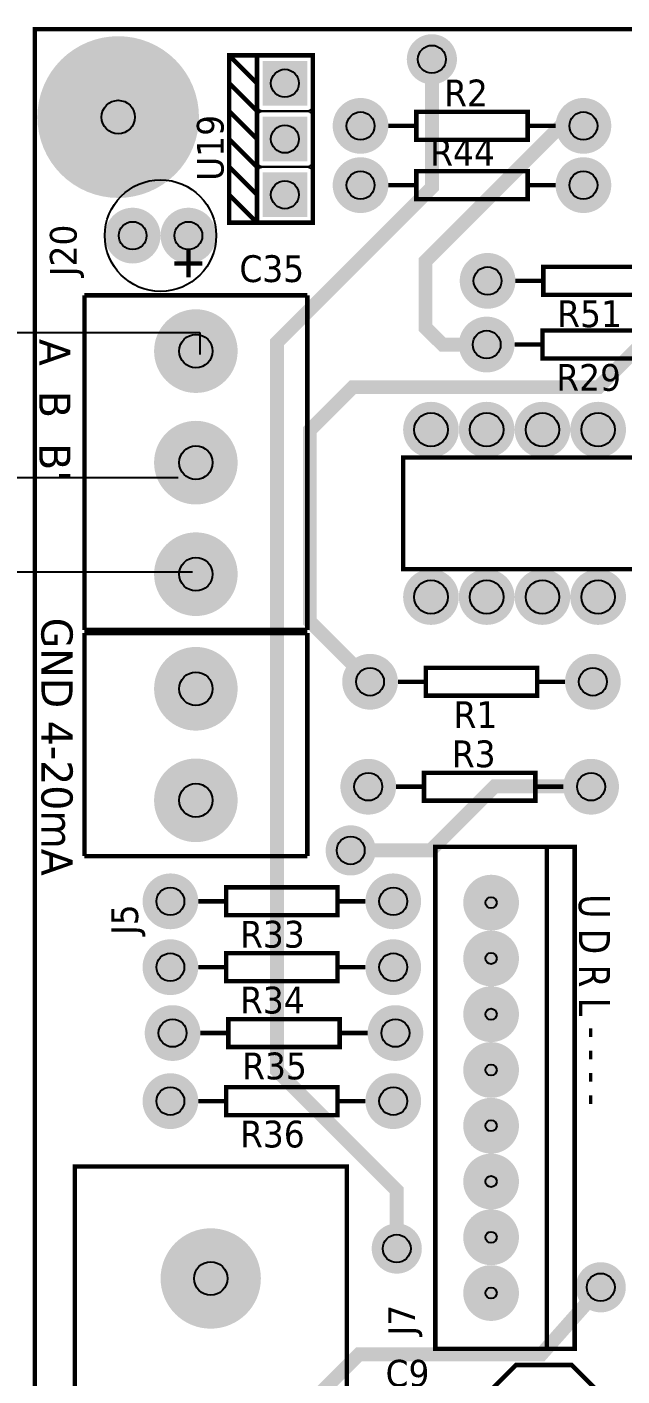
# Model space of a CAD drawing. Header units: millimetres. Extents: x 123.5 to 144.3, y 105.4 to 121.6.
# Drawn here: x 125.512 to 127.114, y 112.322 to 115.95 of the extents above; entities that cross this region are included whole.
import ezdxf

# ---------------------------------------------------------------- set-up
doc = ezdxf.new("R2010")
doc.units = ezdxf.units.MM
doc.layers.add('DESC', color=250, linetype='Continuous')
doc.layers.add('WIRES', color=7, linetype='Continuous')
doc.styles.get("Standard").update_dxf_attribs({"font": 'tahoma.ttf'})

# ---------------------------------------------------------------- blocks, each defined once
blk = doc.blocks.new('EPAD')
at = {"const_width": 0.5}
blk.add_lwpolyline([(-0.25, 0, 1), (0.25, 0, 1)], format="xyb", close=True, dxfattribs=at)
blk = doc.blocks.new('RPAD')
blk.add_trace([(-0.5, -0.5), (-0.5, 0.5), (0.5, -0.5), (0.5, 0.5)])
blk = doc.blocks.new('tarjetaa')
for points, const_width in [([(127.5557, 109.8881), (132.5833, 109.8881), (132.5833, 114.3448), (127.5557, 114.3448), (127.5557, 109.8881)], 0.008), ([(127.5557, 109.8881), (132.5833, 109.8881), (132.5833, 114.3448), (127.5557, 114.3448), (127.5557, 109.8881)], 0.008), ([(127.5557, 109.8881), (132.5833, 109.8881), (132.5833, 114.3448), (127.5557, 114.3448), (127.5557, 109.8881)], 0.008), ([(127.9545, 113.9979), (128.0545, 113.9979), (128.0545, 114.2979), (127.9545, 114.2979), (127.9545, 113.9979), (127.9045, 113.9979), (127.9045, 114.2979), (127.9545, 114.2979)], 0.008), ([(127.9545, 114.2479), (127.9045, 114.2979)], 0.008), ([(127.9545, 113.9979), (128.0545, 113.9979), (128.0545, 114.2979), (127.9545, 114.2979), (127.9545, 113.9979), (127.9045, 113.9979), (127.9045, 114.2979), (127.9545, 114.2979)], 0.008), ([(127.9545, 114.2479), (127.9045, 114.2979)], 0.008), ([(127.9545, 113.9979), (128.0545, 113.9979), (128.0545, 114.2979), (127.9545, 114.2979), (127.9545, 113.9979), (127.9045, 113.9979), (127.9045, 114.2979), (127.9545, 114.2979)], 0.008), ([(127.9545, 114.2479), (127.9045, 114.2979)], 0.008), ([(128.2683, 114.2909), (128.2683, 114.0613), (127.9904, 113.7834), (127.9904, 112.4773), (128.2053, 112.2624), (128.2053, 112.1584)], 0.025), ([(127.9545, 114.1979), (127.9045, 114.2479)], 0.008), ([(127.9545, 114.1979), (127.9045, 114.2479)], 0.008), ([(127.9545, 114.1979), (127.9045, 114.2479)], 0.008), ([(127.9545, 114.1479), (127.9045, 114.1979)], 0.008), ([(127.9545, 114.1479), (127.9045, 114.1979)], 0.008), ([(127.9545, 114.1479), (127.9045, 114.1979)], 0.008), ([(128.2403, 114.1465), (128.4403, 114.1465), (128.4403, 114.1965), (128.2403, 114.1965), (128.2403, 114.1465)], 0.008), ([(128.2403, 114.1465), (128.4403, 114.1465), (128.4403, 114.1965), (128.2403, 114.1965), (128.2403, 114.1465)], 0.008), ([(128.2403, 114.1465), (128.4403, 114.1465), (128.4403, 114.1965), (128.2403, 114.1965), (128.2403, 114.1465)], 0.008), ([(128.3667, 113.7794), (128.2872, 113.7794), (128.2568, 113.8097), (128.2568, 113.9288), (128.4996, 114.1715), (128.5384, 114.1715), (128.5403, 114.1715)], 0.025), ([(128.1903, 114.1715), (128.2403, 114.1715)], 0.008), ([(128.1903, 114.1715), (128.2403, 114.1715)], 0.008), ([(128.1903, 114.1715), (128.2403, 114.1715)], 0.008), ([(128.4403, 114.1715), (128.4903, 114.1715)], 0.008), ([(128.4403, 114.1715), (128.4903, 114.1715)], 0.008), ([(128.4403, 114.1715), (128.4903, 114.1715)], 0.008), ([(127.9545, 114.0979), (127.9045, 114.1479)], 0.008), ([(127.9545, 114.0979), (127.9045, 114.1479)], 0.008), ([(127.9545, 114.0979), (127.9045, 114.1479)], 0.008), ([(127.9545, 114.0479), (127.9045, 114.0979)], 0.008), ([(127.9545, 114.0479), (127.9045, 114.0979)], 0.008), ([(127.9545, 114.0479), (127.9045, 114.0979)], 0.008), ([(128.2403, 114.0402), (128.4403, 114.0402), (128.4403, 114.0902), (128.2403, 114.0902), (128.2403, 114.0402)], 0.008), ([(128.2403, 114.0402), (128.4403, 114.0402), (128.4403, 114.0902), (128.2403, 114.0902), (128.2403, 114.0402)], 0.008), ([(128.2403, 114.0402), (128.4403, 114.0402), (128.4403, 114.0902), (128.2403, 114.0902), (128.2403, 114.0402)], 0.008), ([(128.1903, 114.0652), (128.2403, 114.0652)], 0.008), ([(128.1903, 114.0652), (128.2403, 114.0652)], 0.008), ([(128.1903, 114.0652), (128.2403, 114.0652)], 0.008), ([(128.4403, 114.0652), (128.4903, 114.0652)], 0.008), ([(128.4403, 114.0652), (128.4903, 114.0652)], 0.008), ([(128.4403, 114.0652), (128.4903, 114.0652)], 0.008), ([(127.9545, 113.9979), (127.9045, 114.0479)], 0.008), ([(127.9545, 113.9979), (127.9045, 114.0479)], 0.008), ([(127.9545, 113.9979), (127.9045, 114.0479)], 0.008), ([(128.1573, 113.1747), (128.0493, 113.2827), (128.0493, 113.6257), (128.1266, 113.703), (128.5675, 113.703), (128.6659, 113.8015), (128.6659, 114.0101)], 0.025), ([(127.8313, 113.8997), (127.8313, 113.9497)], 0.008), ([(127.8313, 113.8997), (127.8313, 113.9497)], 0.008), ([(127.8313, 113.8997), (127.8313, 113.9497)], 0.008), ([(127.8563, 113.9247), (127.8063, 113.9247)], 0.008), ([(127.8563, 113.9247), (127.8063, 113.9247)], 0.008), ([(127.8563, 113.9247), (127.8063, 113.9247)], 0.008), ([(128.4683, 113.8686), (128.6683, 113.8686), (128.6683, 113.9186), (128.4683, 113.9186), (128.4683, 113.8686)], 0.008), ([(128.4683, 113.8686), (128.6683, 113.8686), (128.6683, 113.9186), (128.4683, 113.9186), (128.4683, 113.8686)], 0.008), ([(128.4683, 113.8686), (128.6683, 113.8686), (128.6683, 113.9186), (128.4683, 113.9186), (128.4683, 113.8686)], 0.008), ([(128.4683, 113.8936), (128.4183, 113.8936)], 0.008), ([(128.4683, 113.8936), (128.4183, 113.8936)], 0.008), ([(128.4683, 113.8936), (128.4183, 113.8936)], 0.008), ([(127.6447, 113.8676), (128.0447, 113.8676)], 0.008), ([(127.6447, 113.8676), (127.6447, 113.2676)], 0.008), ([(127.6447, 113.8676), (128.0447, 113.8676)], 0.008), ([(127.6447, 113.8676), (127.6447, 113.2676)], 0.008), ([(127.6447, 113.8676), (128.0447, 113.8676)], 0.008), ([(127.6447, 113.8676), (127.6447, 113.2676)], 0.008), ([(128.0447, 113.2676), (128.0447, 113.8676)], 0.008), ([(128.0447, 113.2676), (128.0447, 113.8676)], 0.008), ([(128.0447, 113.2676), (128.0447, 113.8676)], 0.008), ([(128.4667, 113.7544), (128.6667, 113.7544), (128.6667, 113.8044), (128.4667, 113.8044), (128.4667, 113.7544)], 0.008), ([(128.4667, 113.7544), (128.6667, 113.7544), (128.6667, 113.8044), (128.4667, 113.8044), (128.4667, 113.7544)], 0.008), ([(128.4667, 113.7544), (128.6667, 113.7544), (128.6667, 113.8044), (128.4667, 113.8044), (128.4667, 113.7544)], 0.008), ([(128.4667, 113.7794), (128.4167, 113.7794)], 0.008), ([(128.4667, 113.7794), (128.4167, 113.7794)], 0.008), ([(128.4667, 113.7794), (128.4167, 113.7794)], 0.008), ([(128.9167, 113.5767), (128.2167, 113.5767), (128.2167, 113.3767), (128.9167, 113.3767)], 0.008), ([(128.9167, 113.5767), (128.2167, 113.5767), (128.2167, 113.3767), (128.9167, 113.3767)], 0.008), ([(128.9167, 113.5767), (128.2167, 113.5767), (128.2167, 113.3767), (128.9167, 113.3767)], 0.008), ([(127.6447, 113.2676), (128.0447, 113.2676)], 0.008), ([(127.6447, 113.2676), (128.0447, 113.2676)], 0.008), ([(127.6447, 113.2676), (128.0447, 113.2676)], 0.008), ([(127.6447, 113.2621), (128.0447, 113.2621)], 0.008), ([(127.6447, 112.8621), (127.6447, 113.2621)], 0.008), ([(127.6447, 113.2621), (128.0447, 113.2621)], 0.008), ([(127.6447, 112.8621), (127.6447, 113.2621)], 0.008), ([(127.6447, 113.2621), (128.0447, 113.2621)], 0.008), ([(127.6447, 112.8621), (127.6447, 113.2621)], 0.008), ([(128.0447, 112.8621), (128.0447, 113.2621)], 0.008), ([(128.0447, 112.8621), (128.0447, 113.2621)], 0.008), ([(128.0447, 112.8621), (128.0447, 113.2621)], 0.008), ([(128.2573, 113.1497), (128.4573, 113.1497), (128.4573, 113.1997), (128.2573, 113.1997), (128.2573, 113.1497)], 0.008), ([(128.2573, 113.1497), (128.4573, 113.1497), (128.4573, 113.1997), (128.2573, 113.1997), (128.2573, 113.1497)], 0.008), ([(128.2573, 113.1497), (128.4573, 113.1497), (128.4573, 113.1997), (128.2573, 113.1997), (128.2573, 113.1497)], 0.008), ([(128.2573, 113.1747), (128.2073, 113.1747)], 0.008), ([(128.2573, 113.1747), (128.2073, 113.1747)], 0.008), ([(128.2573, 113.1747), (128.2073, 113.1747)], 0.008), ([(128.5073, 113.1747), (128.4573, 113.1747)], 0.008), ([(128.5073, 113.1747), (128.4573, 113.1747)], 0.008), ([(128.5073, 113.1747), (128.4573, 113.1747)], 0.008), ([(128.1226, 112.8723), (128.2661, 112.8723), (128.3812, 112.9874), (128.5532, 112.9874), (128.5541, 112.9865)], 0.025), ([(128.2541, 112.9615), (128.4541, 112.9615), (128.4541, 113.0115), (128.2541, 113.0115), (128.2541, 112.9615)], 0.008), ([(128.2541, 112.9615), (128.4541, 112.9615), (128.4541, 113.0115), (128.2541, 113.0115), (128.2541, 112.9615)], 0.008), ([(128.2541, 112.9615), (128.4541, 112.9615), (128.4541, 113.0115), (128.2541, 113.0115), (128.2541, 112.9615)], 0.008), ([(128.2041, 112.9865), (128.2541, 112.9865)], 0.008), ([(128.2041, 112.9865), (128.2541, 112.9865)], 0.008), ([(128.2041, 112.9865), (128.2541, 112.9865)], 0.008), ([(128.4541, 112.9865), (128.5041, 112.9865)], 0.008), ([(128.4541, 112.9865), (128.5041, 112.9865)], 0.008), ([(128.4541, 112.9865), (128.5041, 112.9865)], 0.008), ([(128.2746, 111.9786), (128.5246, 111.9786), (128.5246, 112.8786), (128.2746, 112.8786), (128.2746, 111.9786)], 0.008), ([(128.2746, 111.9786), (128.5246, 111.9786), (128.5246, 112.8786), (128.2746, 112.8786), (128.2746, 111.9786)], 0.008), ([(128.2746, 111.9786), (128.5246, 111.9786), (128.5246, 112.8786), (128.2746, 112.8786), (128.2746, 111.9786)], 0.008), ([(128.4746, 112.8786), (128.4746, 111.9786)], 0.008), ([(128.4746, 112.8786), (128.4746, 111.9786)], 0.008), ([(128.4746, 112.8786), (128.4746, 111.9786)], 0.008), ([(127.6447, 112.8621), (128.0447, 112.8621)], 0.008), ([(127.6447, 112.8621), (128.0447, 112.8621)], 0.008), ([(127.6447, 112.8621), (128.0447, 112.8621)], 0.008), ([(127.899, 112.756), (128.099, 112.756), (128.099, 112.806), (127.899, 112.806), (127.899, 112.756)], 0.008), ([(127.899, 112.756), (128.099, 112.756), (128.099, 112.806), (127.899, 112.806), (127.899, 112.756)], 0.008), ([(127.899, 112.756), (128.099, 112.756), (128.099, 112.806), (127.899, 112.806), (127.899, 112.756)], 0.008), ([(127.899, 112.781), (127.849, 112.781)], 0.008), ([(127.899, 112.781), (127.849, 112.781)], 0.008), ([(127.899, 112.781), (127.849, 112.781)], 0.008), ([(128.149, 112.781), (128.099, 112.781)], 0.008), ([(128.149, 112.781), (128.099, 112.781)], 0.008), ([(128.149, 112.781), (128.099, 112.781)], 0.008), ([(127.899, 112.6379), (128.099, 112.6379), (128.099, 112.6879), (127.899, 112.6879), (127.899, 112.6379)], 0.008), ([(127.899, 112.6379), (128.099, 112.6379), (128.099, 112.6879), (127.899, 112.6879), (127.899, 112.6379)], 0.008), ([(127.899, 112.6379), (128.099, 112.6379), (128.099, 112.6879), (127.899, 112.6879), (127.899, 112.6379)], 0.008), ([(127.899, 112.6629), (127.849, 112.6629)], 0.008), ([(127.899, 112.6629), (127.849, 112.6629)], 0.008), ([(127.899, 112.6629), (127.849, 112.6629)], 0.008), ([(128.149, 112.6629), (128.099, 112.6629)], 0.008), ([(128.149, 112.6629), (128.099, 112.6629)], 0.008), ([(128.149, 112.6629), (128.099, 112.6629)], 0.008), ([(127.9029, 112.5198), (128.1029, 112.5198), (128.1029, 112.5698), (127.9029, 112.5698), (127.9029, 112.5198)], 0.008), ([(127.9029, 112.5198), (128.1029, 112.5198), (128.1029, 112.5698), (127.9029, 112.5698), (127.9029, 112.5198)], 0.008), ([(127.9029, 112.5198), (128.1029, 112.5198), (128.1029, 112.5698), (127.9029, 112.5698), (127.9029, 112.5198)], 0.008), ([(127.9029, 112.5448), (127.8529, 112.5448)], 0.008), ([(127.9029, 112.5448), (127.8529, 112.5448)], 0.008), ([(127.9029, 112.5448), (127.8529, 112.5448)], 0.008), ([(128.1529, 112.5448), (128.1029, 112.5448)], 0.008), ([(128.1529, 112.5448), (128.1029, 112.5448)], 0.008), ([(128.1529, 112.5448), (128.1029, 112.5448)], 0.008), ([(127.899, 112.3977), (128.099, 112.3977), (128.099, 112.4477), (127.899, 112.4477), (127.899, 112.3977)], 0.008), ([(127.899, 112.3977), (128.099, 112.3977), (128.099, 112.4477), (127.899, 112.4477), (127.899, 112.3977)], 0.008), ([(127.899, 112.3977), (128.099, 112.3977), (128.099, 112.4477), (127.899, 112.4477), (127.899, 112.3977)], 0.008), ([(127.899, 112.4227), (127.849, 112.4227)], 0.008), ([(127.899, 112.4227), (127.849, 112.4227)], 0.008), ([(127.899, 112.4227), (127.849, 112.4227)], 0.008), ([(128.149, 112.4227), (128.099, 112.4227)], 0.008), ([(128.149, 112.4227), (128.099, 112.4227)], 0.008), ([(128.149, 112.4227), (128.099, 112.4227)], 0.008), ([(127.6273, 110.9276), (128.1155, 110.9276), (128.1155, 112.3055), (127.6273, 112.3055), (127.6273, 110.9276)], 0.008), ([(127.6273, 110.9276), (128.1155, 110.9276), (128.1155, 112.3055), (127.6273, 112.3055), (127.6273, 110.9276)], 0.008), ([(127.6273, 110.9276), (128.1155, 110.9276), (128.1155, 112.3055), (127.6273, 112.3055), (127.6273, 110.9276)], 0.008), ([(128.1951, 111.4148), (127.9989, 111.611), (127.9989, 111.8299), (128.1378, 111.9688), (128.4649, 111.9688), (128.5714, 112.0889)], 0.025), ([(128.3691, 111.5995), (128.3691, 111.8995), (128.4191, 111.9495), (128.5191, 111.9495), (128.5691, 111.8995), (128.5691, 111.5995), (128.5191, 111.5495), (128.4191, 111.5495), (128.3691, 111.5995)], 0.008), ([(128.3691, 111.5995), (128.3691, 111.8995), (128.4191, 111.9495), (128.5191, 111.9495), (128.5691, 111.8995), (128.5691, 111.5995), (128.5191, 111.5495), (128.4191, 111.5495), (128.3691, 111.5995)], 0.008), ([(128.3691, 111.5995), (128.3691, 111.8995), (128.4191, 111.9495), (128.5191, 111.9495), (128.5691, 111.8995), (128.5691, 111.5995), (128.5191, 111.5495), (128.4191, 111.5495), (128.3691, 111.5995)], 0.008)]:
    blk.add_lwpolyline(points, dxfattribs=dict(const_width=const_width))
for points in [[(127.9545, 114.2079), (127.9545, 114.2879), (127.9546, 114.289), (127.9547, 114.29), (127.9549, 114.2909), (127.9553, 114.2918), (127.9557, 114.2927), (127.9562, 114.2935), (127.9568, 114.2943), (127.9574, 114.295), (127.9581, 114.2957), (127.9589, 114.2962), (127.9597, 114.2967), (127.9606, 114.2971), (127.9615, 114.2975), (127.9625, 114.2977), (127.9635, 114.2979), (127.9645, 114.2979), (128.0445, 114.2979), (128.0455, 114.2979), (128.0466, 114.2977), (128.0475, 114.2975), (128.0484, 114.2971), (128.0493, 114.2967), (128.0501, 114.2962), (128.0509, 114.2957), (128.0516, 114.295), (128.0523, 114.2943), (128.0528, 114.2935), (128.0533, 114.2927), (128.0537, 114.2918), (128.0541, 114.2909), (128.0543, 114.29), (128.0545, 114.289), (128.0545, 114.2879), (128.0545, 114.2079), (128.0545, 114.2069), (128.0543, 114.2059), (128.0541, 114.2049), (128.0537, 114.204), (128.0533, 114.2031), (128.0528, 114.2023), (128.0523, 114.2015), (128.0516, 114.2008), (128.0509, 114.2002), (128.0501, 114.1996), (128.0493, 114.1991), (128.0484, 114.1987), (128.0475, 114.1984), (128.0466, 114.1981), (128.0455, 114.198), (128.0445, 114.1979), (127.9645, 114.1979), (127.9635, 114.198), (127.9625, 114.1981), (127.9615, 114.1984), (127.9606, 114.1987), (127.9597, 114.1991), (127.9589, 114.1996), (127.9581, 114.2002), (127.9574, 114.2008), (127.9568, 114.2015), (127.9562, 114.2023), (127.9557, 114.2031), (127.9553, 114.204), (127.9549, 114.2049), (127.9547, 114.2059), (127.9546, 114.2069), (127.9545, 114.2079)], [(127.9545, 114.1079), (127.9545, 114.1879), (127.9546, 114.189), (127.9547, 114.19), (127.9549, 114.1909), (127.9553, 114.1918), (127.9557, 114.1927), (127.9562, 114.1935), (127.9568, 114.1943), (127.9574, 114.195), (127.9581, 114.1957), (127.9589, 114.1962), (127.9597, 114.1967), (127.9606, 114.1971), (127.9615, 114.1975), (127.9625, 114.1977), (127.9635, 114.1979), (127.9645, 114.1979), (128.0445, 114.1979), (128.0455, 114.1979), (128.0466, 114.1977), (128.0475, 114.1975), (128.0484, 114.1971), (128.0493, 114.1967), (128.0501, 114.1962), (128.0509, 114.1957), (128.0516, 114.195), (128.0523, 114.1943), (128.0528, 114.1935), (128.0533, 114.1927), (128.0537, 114.1918), (128.0541, 114.1909), (128.0543, 114.19), (128.0545, 114.189), (128.0545, 114.1879), (128.0545, 114.1079), (128.0545, 114.1069), (128.0543, 114.1059), (128.0541, 114.1049), (128.0537, 114.104), (128.0533, 114.1031), (128.0528, 114.1023), (128.0523, 114.1015), (128.0516, 114.1008), (128.0509, 114.1002), (128.0501, 114.0996), (128.0493, 114.0991), (128.0484, 114.0987), (128.0475, 114.0984), (128.0466, 114.0981), (128.0455, 114.098), (128.0445, 114.0979), (127.9645, 114.0979), (127.9635, 114.098), (127.9625, 114.0981), (127.9615, 114.0984), (127.9606, 114.0987), (127.9597, 114.0991), (127.9589, 114.0996), (127.9581, 114.1002), (127.9574, 114.1008), (127.9568, 114.1015), (127.9562, 114.1023), (127.9557, 114.1031), (127.9553, 114.104), (127.9549, 114.1049), (127.9547, 114.1059), (127.9546, 114.1069), (127.9545, 114.1079)], [(127.9545, 114.0079), (127.9545, 114.0879), (127.9546, 114.089), (127.9547, 114.09), (127.9549, 114.0909), (127.9553, 114.0918), (127.9557, 114.0927), (127.9562, 114.0935), (127.9568, 114.0943), (127.9574, 114.095), (127.9581, 114.0957), (127.9589, 114.0962), (127.9597, 114.0967), (127.9606, 114.0971), (127.9615, 114.0975), (127.9625, 114.0977), (127.9635, 114.0979), (127.9645, 114.0979), (128.0445, 114.0979), (128.0455, 114.0979), (128.0466, 114.0977), (128.0475, 114.0975), (128.0484, 114.0971), (128.0493, 114.0967), (128.0501, 114.0962), (128.0509, 114.0957), (128.0516, 114.095), (128.0523, 114.0943), (128.0528, 114.0935), (128.0533, 114.0927), (128.0537, 114.0918), (128.0541, 114.0909), (128.0543, 114.09), (128.0545, 114.089), (128.0545, 114.0879), (128.0545, 114.0079), (128.0545, 114.0069), (128.0543, 114.0059), (128.0541, 114.0049), (128.0537, 114.004), (128.0533, 114.0031), (128.0528, 114.0023), (128.0523, 114.0015), (128.0516, 114.0008), (128.0509, 114.0002), (128.0501, 113.9996), (128.0493, 113.9991), (128.0484, 113.9987), (128.0475, 113.9984), (128.0466, 113.9981), (128.0455, 113.998), (128.0445, 113.9979), (127.9645, 113.9979), (127.9635, 113.998), (127.9625, 113.9981), (127.9615, 113.9984), (127.9606, 113.9987), (127.9597, 113.9991), (127.9589, 113.9996), (127.9581, 114.0002), (127.9574, 114.0008), (127.9568, 114.0015), (127.9562, 114.0023), (127.9557, 114.0031), (127.9553, 114.004), (127.9549, 114.0049), (127.9547, 114.0059), (127.9546, 114.0069), (127.9545, 114.0079)]]:
    blk.add_lwpolyline(points, close=True)
for centre, radius in [((128.2683, 114.2909), 0.025), ((128.0045, 114.2479), 0.025), ((127.7053, 114.1873), 0.03), ((128.1403, 114.1715), 0.025), ((128.5403, 114.1715), 0.025), ((128.0045, 114.1479), 0.025), ((128.1403, 114.0652), 0.025), ((128.5403, 114.0652), 0.025), ((127.7813, 113.9747), 0.1), ((127.7813, 113.9747), 0.1), ((127.7813, 113.9747), 0.1), ((128.0045, 114.0479), 0.025), ((127.7313, 113.9747), 0.025), ((127.8313, 113.9747), 0.025), ((128.3683, 113.8936), 0.025), ((127.8447, 113.7676), 0.03), ((128.3667, 113.7794), 0.025), ((128.2667, 113.6267), 0.03), ((128.3667, 113.6267), 0.03), ((128.4667, 113.6267), 0.03), ((128.5667, 113.6267), 0.03), ((127.8447, 113.5676), 0.03), ((127.8447, 113.3676), 0.03), ((128.2667, 113.3267), 0.03), ((128.3667, 113.3267), 0.03), ((128.4667, 113.3267), 0.03), ((128.5667, 113.3267), 0.03), ((127.8447, 113.1621), 0.03), ((128.1573, 113.1747), 0.025), ((128.5573, 113.1747), 0.025), ((128.1541, 112.9865), 0.025), ((128.5541, 112.9865), 0.025), ((127.8447, 112.9621), 0.03), ((128.1226, 112.8723), 0.025), ((127.799, 112.781), 0.025), ((128.199, 112.781), 0.025), ((128.3746, 112.7786), 0.01), ((127.799, 112.6629), 0.025), ((128.199, 112.6629), 0.025), ((128.3746, 112.6786), 0.01), ((128.3746, 112.5786), 0.01), ((127.8029, 112.5448), 0.025), ((128.2029, 112.5448), 0.025), ((128.3746, 112.4786), 0.01), ((127.799, 112.4227), 0.025), ((128.199, 112.4227), 0.025), ((128.3746, 112.3786), 0.01), ((128.3746, 112.2786), 0.01), ((128.2053, 112.1584), 0.025), ((128.3746, 112.1786), 0.01), ((127.8714, 112.1047), 0.03), ((128.5714, 112.0889), 0.025), ((128.3746, 112.0786), 0.01)]:
    blk.add_circle(centre, radius)
for p, xscale, yscale in [((127.7053, 114.1873), 0.29, 0.29), ((128.2683, 114.2909), 0.09, 0.09), ((128.2683, 114.2909), 0.07, 0.07), ((127.7053, 114.1873), 0.25, 0.25), ((128.1403, 114.1715), 0.1, 0.1), ((128.1403, 114.1715), 0.08, 0.08), ((128.5403, 114.1715), 0.1, 0.1), ((128.5403, 114.1715), 0.08, 0.08), ((128.1403, 114.0652), 0.1, 0.1), ((128.5403, 114.0652), 0.1, 0.1), ((128.1403, 114.0652), 0.08, 0.08), ((128.5403, 114.0652), 0.08, 0.08), ((127.7313, 113.9747), 0.1, 0.1), ((127.7313, 113.9747), 0.08, 0.08), ((127.8313, 113.9747), 0.1, 0.1), ((127.8313, 113.9747), 0.08, 0.08), ((128.3683, 113.8936), 0.1, 0.1), ((128.3683, 113.8936), 0.08, 0.08), ((127.8447, 113.7676), 0.15, 0.15), ((127.8447, 113.7676), 0.12, 0.12), ((128.3667, 113.7794), 0.1, 0.1), ((128.3667, 113.7794), 0.08, 0.08), ((128.2667, 113.6267), 0.1, 0.1), ((128.3667, 113.6267), 0.1, 0.1), ((128.4667, 113.6267), 0.1, 0.1), ((128.5667, 113.6267), 0.1, 0.1), ((128.2667, 113.6267), 0.08, 0.08), ((128.3667, 113.6267), 0.08, 0.08), ((128.4667, 113.6267), 0.08, 0.08), ((128.5667, 113.6267), 0.08, 0.08), ((127.8447, 113.5676), 0.15, 0.15), ((127.8447, 113.5676), 0.12, 0.12), ((127.8447, 113.3676), 0.15, 0.15), ((127.8447, 113.3676), 0.12, 0.12), ((128.2667, 113.3267), 0.1, 0.1), ((128.2667, 113.3267), 0.08, 0.08), ((128.3667, 113.3267), 0.1, 0.1), ((128.3667, 113.3267), 0.08, 0.08), ((128.4667, 113.3267), 0.1, 0.1), ((128.4667, 113.3267), 0.08, 0.08), ((128.5667, 113.3267), 0.1, 0.1), ((128.5667, 113.3267), 0.08, 0.08), ((127.8447, 113.1621), 0.15, 0.15), ((127.8447, 113.1621), 0.12, 0.12), ((128.1573, 113.1747), 0.1, 0.1), ((128.1573, 113.1747), 0.08, 0.08), ((128.5573, 113.1747), 0.1, 0.1), ((128.5573, 113.1747), 0.08, 0.08), ((127.8447, 112.9621), 0.15, 0.15), ((127.8447, 112.9621), 0.12, 0.12), ((128.1541, 112.9865), 0.1, 0.1), ((128.1541, 112.9865), 0.08, 0.08), ((128.5541, 112.9865), 0.1, 0.1), ((128.5541, 112.9865), 0.08, 0.08), ((128.1226, 112.8723), 0.09, 0.09), ((128.1226, 112.8723), 0.07, 0.07), ((127.799, 112.781), 0.1, 0.1), ((128.199, 112.781), 0.1, 0.1), ((128.3746, 112.7786), 0.1, 0.1), ((127.799, 112.781), 0.08, 0.08), ((128.199, 112.781), 0.08, 0.08), ((128.3746, 112.7786), 0.08, 0.08), ((128.3746, 112.6786), 0.1, 0.1), ((127.799, 112.6629), 0.1, 0.1), ((127.799, 112.6629), 0.08, 0.08), ((128.199, 112.6629), 0.1, 0.1), ((128.199, 112.6629), 0.08, 0.08), ((128.3746, 112.6786), 0.08, 0.08), ((128.3746, 112.5786), 0.1, 0.1), ((128.3746, 112.5786), 0.08, 0.08), ((127.8029, 112.5448), 0.1, 0.1), ((127.8029, 112.5448), 0.08, 0.08), ((128.2029, 112.5448), 0.1, 0.1), ((128.2029, 112.5448), 0.08, 0.08), ((128.3746, 112.4786), 0.1, 0.1), ((128.3746, 112.4786), 0.08, 0.08), ((127.799, 112.4227), 0.1, 0.1), ((127.799, 112.4227), 0.08, 0.08), ((128.199, 112.4227), 0.1, 0.1), ((128.199, 112.4227), 0.08, 0.08), ((128.3746, 112.3786), 0.1, 0.1), ((128.3746, 112.3786), 0.08, 0.08), ((128.3746, 112.2786), 0.1, 0.1), ((128.3746, 112.2786), 0.08, 0.08), ((128.3746, 112.1786), 0.1, 0.1), ((128.3746, 112.1786), 0.08, 0.08), ((127.8714, 112.1047), 0.18, 0.18), ((128.2053, 112.1584), 0.09, 0.09), ((127.8714, 112.1047), 0.15, 0.15), ((128.2053, 112.1584), 0.07, 0.07), ((128.3746, 112.0786), 0.1, 0.1), ((128.5714, 112.0889), 0.09, 0.09), ((128.5714, 112.0889), 0.07, 0.07), ((128.3746, 112.0786), 0.08, 0.08)]:
    blk.add_blockref('EPAD', p, dxfattribs=dict(xscale=xscale, yscale=yscale))
at = {"xscale": 0.08, "yscale": 0.08, "rotation": 90}
for p in [(128.0045, 114.2479), (128.0045, 114.1479), (128.0045, 114.0479)]:
    blk.add_blockref('RPAD', p, dxfattribs=at)
at = {"width": 1.041667}
for s, p in [('R2', (128.2903, 114.2065)), ('R2', (128.2903, 114.2065)), ('R2', (128.2903, 114.2065)), ('R44', (128.2653, 114.1002)), ('R44', (128.2653, 114.1002)), ('R44', (128.2653, 114.1002)), ('C35', (127.9228, 113.8915)), ('C35', (127.9228, 113.8915)), ('C35', (127.9228, 113.8915)), ('R51', (128.4933, 113.8106)), ('R51', (128.4933, 113.8106)), ('R51', (128.4933, 113.8106)), ('R29', (128.4917, 113.6964)), ('R29', (128.4917, 113.6964)), ('R29', (128.4917, 113.6964)), ('R1', (128.3073, 113.0917)), ('R1', (128.3073, 113.0917)), ('R1', (128.3073, 113.0917)), ('R3', (128.3041, 113.0215)), ('R3', (128.3041, 113.0215)), ('R3', (128.3041, 113.0215)), ('R33', (127.924, 112.698)), ('R33', (127.924, 112.698)), ('R33', (127.924, 112.698)), ('R34', (127.924, 112.5799)), ('R34', (127.924, 112.5799)), ('R34', (127.924, 112.5799)), ('R35', (127.9279, 112.4618)), ('R35', (127.9279, 112.4618)), ('R35', (127.9279, 112.4618)), ('R36', (127.924, 112.3397)), ('R36', (127.924, 112.3397)), ('R36', (127.924, 112.3397)), ('C9', (128.1852, 111.9108)), ('C9', (128.1852, 111.9108)), ('C9', (128.1852, 111.9108))]:
    blk.add_text(s, height=0.048, dxfattribs=at).set_placement(p)
for s, height, rotation, width, p in [('U19', 0.048, 90, 1.041667, (127.8945, 114.0729)), ('U19', 0.048, 90, 1.041667, (127.8945, 114.0729)), ('U19', 0.048, 90, 1.041667, (127.8945, 114.0729)), ('J20', 0.048, 90, 1.041667, (127.6307, 113.902)), ('J20', 0.048, 90, 1.041667, (127.6307, 113.902)), ('J20', 0.048, 90, 1.041667, (127.6307, 113.902)), ("A  B  B'", 0.056, 270, 1.071429, (127.5636, 113.7896)), ("A  B  B'", 0.056, 270, 1.071429, (127.5636, 113.7896)), ("A  B  B'", 0.056, 270, 1.071429, (127.5636, 113.7896)), ('GND 4-20mA', 0.056, 270, 1.071429, (127.5675, 113.2896)), ('GND 4-20mA', 0.056, 270, 1.071429, (127.5675, 113.2896)), ('GND 4-20mA', 0.056, 270, 1.071429, (127.5675, 113.2896)), ('U D R L - - - -', 0.056, 270, 0.892857, (128.5321, 112.7936)), ('U D R L - - - -', 0.056, 270, 0.892857, (128.5321, 112.7936)), ('U D R L - - - -', 0.056, 270, 0.892857, (128.5321, 112.7936)), ('J5', 0.048, 90, 1.041667, (127.741, 112.7207)), ('J5', 0.048, 90, 1.041667, (127.741, 112.7207)), ('J5', 0.048, 90, 1.041667, (127.741, 112.7207)), ('J7', 0.048, 90, 1.041667, (128.2381, 112.0026)), ('J7', 0.048, 90, 1.041667, (128.2381, 112.0026)), ('J7', 0.048, 90, 1.041667, (128.2381, 112.0026))]:
    blk.add_text(s, height=height, rotation=rotation, dxfattribs=dict(width=width)).set_placement(p)

msp = doc.modelspace()

# ---------------------------------------------------------------- linework, layer by layer
at = {"layer": 'WIRES'}
for p, q in [((125.275, 115.128), (125.9775, 115.128)), ((125.9775, 115.128), (125.9775, 115.0695)), ((123.7839, 114.7381), (125.919, 114.7381)), ((125.9957, 114.7437), (125.9957, 114.7437)), ((125.236, 114.4846), (125.958, 114.4846))]:
    msp.add_line(p, q, dxfattribs=at)

# ---------------------------------------------------------------- block references
at = {"layer": 'DESC', "xscale": 1.5, "yscale": 1.5, "zscale": 1.5}
msp.add_blockref('tarjetaa', (-65.8, -55.5731), dxfattribs=at)

doc.saveas('drawing.dxf')
